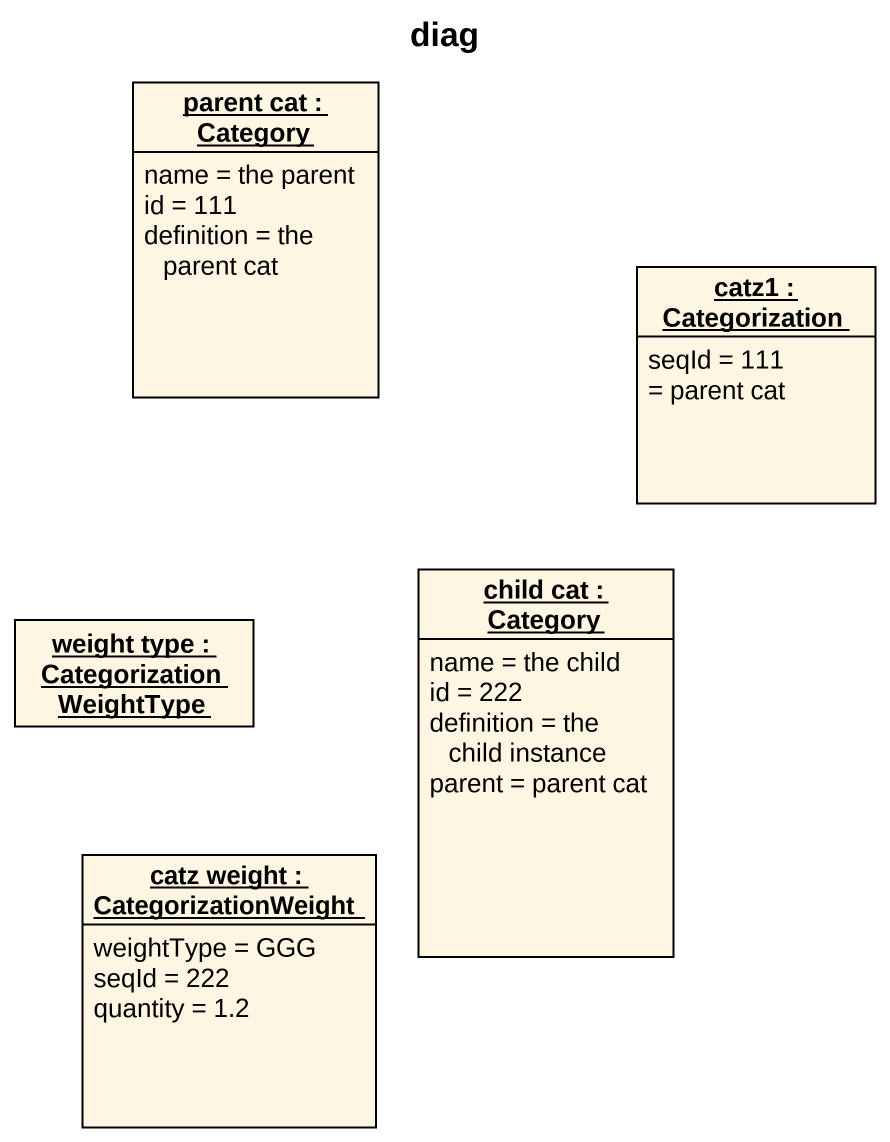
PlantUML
@startuml
title diag
hide circle
hide empty members
object "parent cat : Category" as parent_cat {
  name = the parent
  id = 111
  definition = the parent cat
}
object "catz1 : Categorization" as catz1 {
  seqId = 111
  ~= parent cat
}
object "weight type : CategorizationWeightType" as weight_type
object "child cat : Category" as child_cat {
  name = the child
  id = 222
  definition = the child instance
  parent = parent cat
}
object "catz weight : CategorizationWeight" as catz_weight {
  weightType = GGG
  seqId = 222
  quantity = 1.2
}
@enduml
